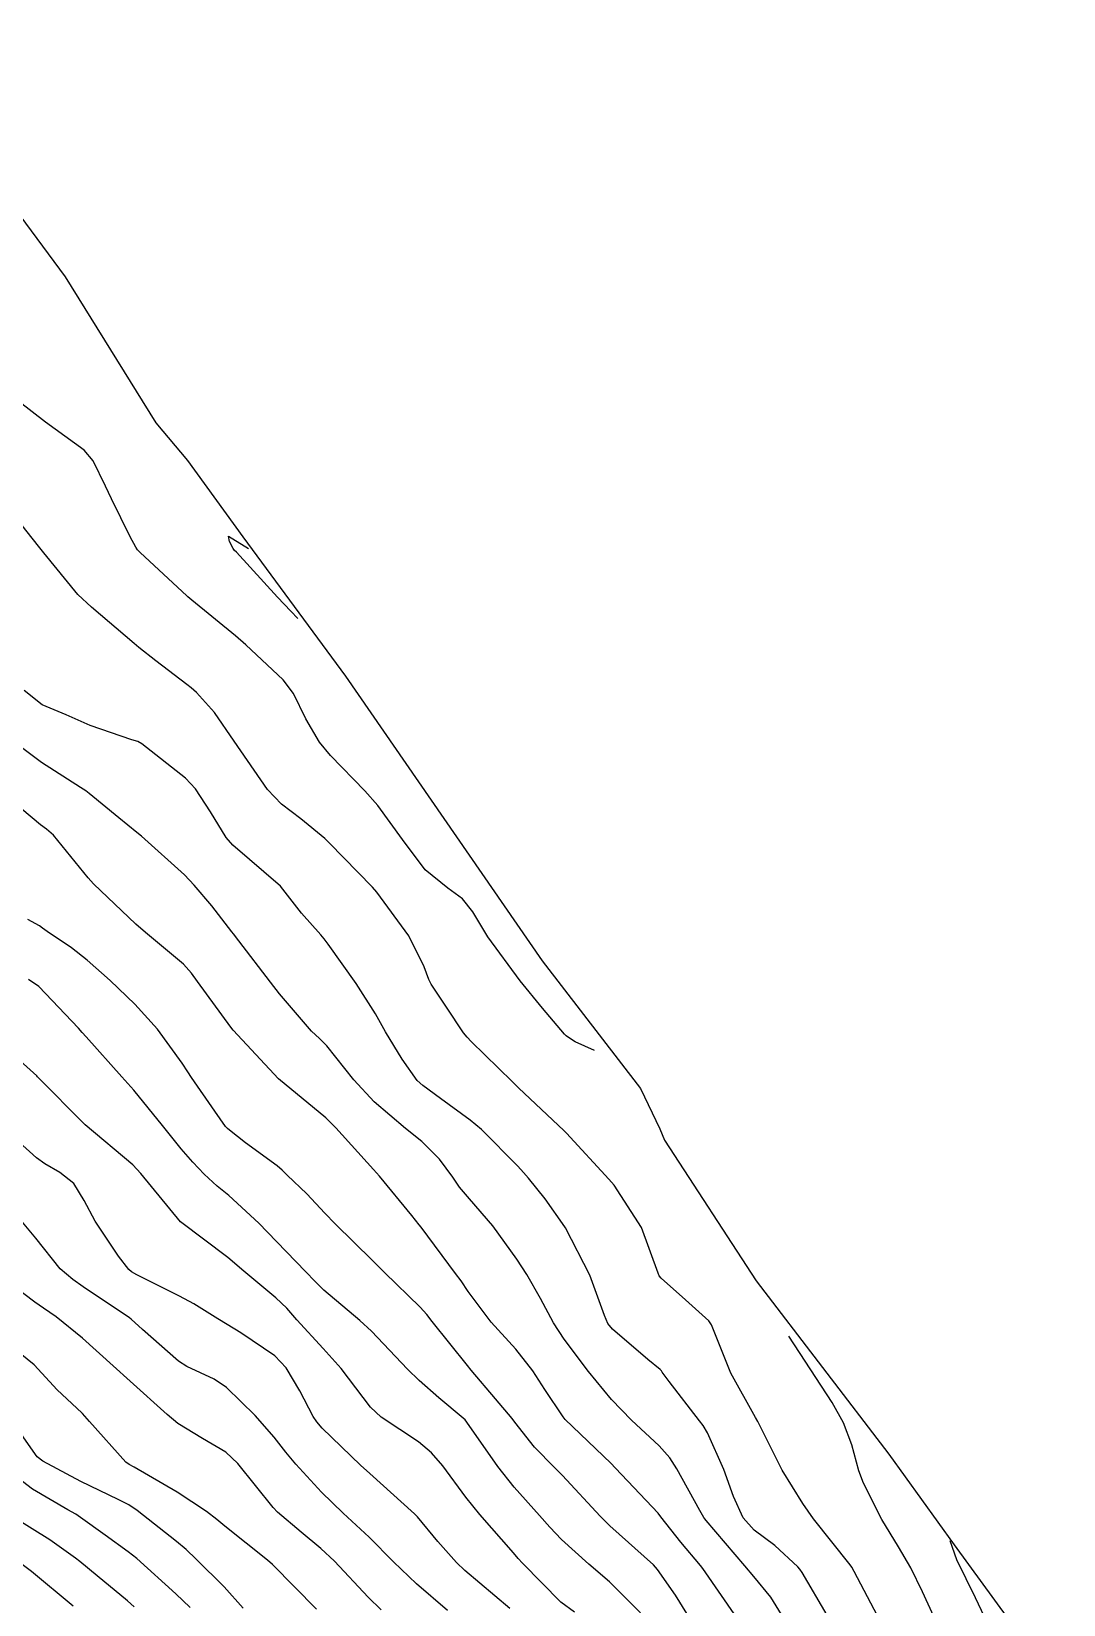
# Model space of a CAD drawing. Header units: metres. Extents: x 307586 to 320046, y 7427249 to 7434250.
# Drawn here: x 318134.6 to 318177.4, y 7431346.7 to 7431412 of the extents above; entities that cross this region are included whole.
import ezdxf

# ---------------------------------------------------------------- set-up
doc = ezdxf.new("R2010")
doc.units = ezdxf.units.M
doc.header["$MEASUREMENT"] = 0
for name, color, linetype in [('Area', 45, 'Continuous'), ('Curvas de Nivel 1m', 11, 'Continuous'), ('Curvas de Nivel 5m', 15, 'Continuous')]:
    doc.layers.add(name, color=color, linetype=linetype)

msp = doc.modelspace()

# ---------------------------------------------------------------- linework, layer by layer
at = {"layer": 'Area'}
msp.add_polyline3d([(318128.419, 7431412.006, 798.978), (318135.965, 7431401.812, 796.888), (318139.734, 7431395.747, 804.068), (318141.042, 7431394.189, 802.648), (318143.351, 7431391.019, 806.198), (318147.609, 7431385.235, 811.888), (318155.782, 7431373.399, 802.818), (318159.873, 7431368.1, 802.199), (318160.672, 7431366.422, 791.019), (318160.872, 7431365.959, 805.578), (318164.678, 7431360.114, 808.958), (318170.184, 7431352.919, 790.208), (318172.898, 7431349.153, 803.988), (318177.447, 7431342.919, 803.649)], dxfattribs=at)
at = {"layer": 'Curvas de Nivel 1m', "flags": 128}
for points, elevation in [([(318157.953, 7431369.68), (318157.157, 7431370.039), (318156.842, 7431370.246), (318156.778, 7431370.297), (318156.717, 7431370.362), (318155.799, 7431371.436), (318154.875, 7431372.576), (318153.529, 7431374.404), (318152.903, 7431375.437), (318152.475, 7431375.983), (318151.86, 7431376.426), (318150.924, 7431377.189), (318149.977, 7431378.45), (318148.957, 7431379.856), (318148.416, 7431380.465), (318146.985, 7431381.937), (318146.532, 7431382.487), (318145.964, 7431383.457), (318145.455, 7431384.503), (318145.019, 7431385.08), (318143.473, 7431386.526), (318143.039, 7431386.903), (318141.229, 7431388.389), (318141.062, 7431388.522), (318141.017, 7431388.56), (318139.081, 7431390.366), (318138.974, 7431390.474), (318138.897, 7431390.583), (318138.665, 7431391.011), (318137.886, 7431392.598), (318137.642, 7431393.126), (318137.129, 7431394.175), (318136.756, 7431394.614), (318135.144, 7431395.772), (318134.042, 7431396.641)], 791), ([(318145.633, 7431387.63), (318145.345, 7431387.928), (318145.059, 7431388.221), (318144.784, 7431388.513), (318143.081, 7431390.373), (318143.004, 7431390.454), (318142.941, 7431390.532), (318142.793, 7431390.828), (318142.75, 7431391.043), (318143.583, 7431390.53)], 792), ([(318167.624, 7431346.229), (318166.581, 7431348.007), (318166.485, 7431348.144), (318166.406, 7431348.243), (318165.458, 7431349.123), (318164.598, 7431349.76), (318164.134, 7431350.275), (318163.732, 7431351.163), (318163.326, 7431352.283), (318162.648, 7431353.8), (318162.468, 7431354.109), (318162.328, 7431354.295), (318161.063, 7431355.928), (318160.775, 7431356.319), (318160.737, 7431356.373), (318160.684, 7431356.426), (318160.168, 7431356.845), (318158.701, 7431358.108), (318158.516, 7431358.342), (318158.371, 7431358.678), (318157.77, 7431360.35), (318156.752, 7431362.314), (318156.725, 7431362.36), (318155.91, 7431363.518), (318155.223, 7431364.383), (318155.01, 7431364.621), (318154.778, 7431364.873), (318153.261, 7431366.405), (318152.799, 7431366.794), (318151.557, 7431367.683), (318150.82, 7431368.223), (318150.589, 7431368.442), (318149.964, 7431369.316), (318149.273, 7431370.456), (318148.854, 7431371.209), (318148.06, 7431372.468), (318146.889, 7431374.104), (318146.729, 7431374.32), (318146.585, 7431374.485), (318145.788, 7431375.383), (318144.913, 7431376.51), (318142.938, 7431378.213), (318142.654, 7431378.534), (318142.005, 7431379.596), (318141.381, 7431380.554), (318140.969, 7431380.986), (318139.146, 7431382.423), (318138.992, 7431382.513), (318138.74, 7431382.583), (318136.999, 7431383.182), (318136.014, 7431383.626), (318135.007, 7431384.035), (318134.262, 7431384.638)], 789), ([(318165.728, 7431346.253), (318165.289, 7431346.978), (318164.579, 7431347.833), (318164.201, 7431348.274), (318162.602, 7431350.162), (318162.542, 7431350.231), (318162.499, 7431350.292), (318162.33, 7431350.571), (318161.375, 7431352.309), (318161.084, 7431352.76), (318160.642, 7431353.261), (318159.502, 7431354.332), (318158.666, 7431355.192), (318157.713, 7431356.35), (318156.693, 7431357.686), (318156.258, 7431358.367), (318155.722, 7431359.384), (318155.15, 7431360.384), (318154.732, 7431361.021), (318153.734, 7431362.4), (318152.764, 7431363.52), (318152.356, 7431364.003), (318152.066, 7431364.421), (318151.517, 7431365.166), (318150.788, 7431365.899), (318150.112, 7431366.447), (318148.809, 7431367.546), (318147.963, 7431368.469), (318146.837, 7431369.874), (318146.53, 7431370.174), (318146.194, 7431370.49), (318144.866, 7431372.042), (318144.495, 7431372.514), (318143.176, 7431374.241), (318142.954, 7431374.529), (318142.894, 7431374.61), (318142.058, 7431375.697), (318141.33, 7431376.554), (318140.919, 7431376.971), (318139.133, 7431378.578), (318138.944, 7431378.737), (318138.193, 7431379.345), (318136.96, 7431380.35), (318136.819, 7431380.46), (318136.598, 7431380.605), (318134.978, 7431381.647), (318133.65, 7431382.643)], 788), ([(318163.759, 7431346.278), (318162.58, 7431347.986), (318162.457, 7431348.167), (318162.365, 7431348.293), (318161.549, 7431349.262), (318160.721, 7431350.318), (318160.605, 7431350.462), (318158.834, 7431352.338), (318158.635, 7431352.539), (318156.738, 7431354.359), (318156.654, 7431354.462), (318155.898, 7431355.604), (318155.401, 7431356.379), (318154.686, 7431357.283), (318153.659, 7431358.4), (318152.715, 7431359.667), (318152.416, 7431360.111), (318152.184, 7431360.418), (318150.752, 7431362.35), (318150.68, 7431362.441), (318150.368, 7431362.833), (318149.02, 7431364.458), (318148.776, 7431364.735), (318147.205, 7431366.476), (318146.799, 7431366.888), (318144.823, 7431368.51), (318142.944, 7431370.529), (318142.845, 7431370.653), (318141.469, 7431372.551), (318141.216, 7431372.895), (318140.88, 7431373.263), (318139.31, 7431374.576), (318138.896, 7431374.923), (318137.144, 7431376.598), (318136.917, 7431376.86), (318135.477, 7431378.622), (318135.19, 7431378.871), (318134.947, 7431379.059), (318133.028, 7431380.649)], 787), ([(318161.795, 7431346.302), (318161.322, 7431347.061), (318160.581, 7431348.127), (318160.409, 7431348.322), (318158.599, 7431349.939), (318158.191, 7431350.344), (318156.628, 7431352.024), (318156.291, 7431352.365), (318155.471, 7431353.207), (318154.651, 7431354.246), (318154.539, 7431354.391), (318153.849, 7431355.21), (318152.833, 7431356.408), (318152.676, 7431356.594), (318151.22, 7431358.432), (318150.991, 7431358.721), (318150.709, 7431359.027), (318149.232, 7431360.455), (318148.73, 7431360.956), (318147.188, 7431362.476), (318146.757, 7431362.932), (318146, 7431363.726), (318145.19, 7431364.504), (318144.978, 7431364.71), (318144.777, 7431364.89), (318143.459, 7431365.85), (318142.791, 7431366.367), (318142.707, 7431366.446), (318142.632, 7431366.532), (318142.179, 7431367.163), (318141.218, 7431368.554), (318141.062, 7431368.793), (318140.829, 7431369.157), (318139.802, 7431370.57), (318138.858, 7431371.605), (318137.829, 7431372.59), (318136.881, 7431373.439), (318136.227, 7431373.95), (318135.216, 7431374.625), (318135.031, 7431374.765), (318134.895, 7431374.866), (318134.415, 7431375.117)], 786), ([(318157.129, 7431346.354), (318156.559, 7431346.763), (318154.974, 7431348.384), (318154.787, 7431348.589), (318154.587, 7431348.822), (318153.196, 7431350.404), (318152.614, 7431351.13), (318151.655, 7431352.425), (318151.181, 7431352.975), (318150.643, 7431353.431), (318149.093, 7431354.456), (318148.657, 7431354.872), (318147.43, 7431356.472), (318146.685, 7431357.309), (318145.598, 7431358.497), (318145.18, 7431358.975), (318144.712, 7431359.405), (318143.383, 7431360.523), (318142.731, 7431361.081), (318140.753, 7431362.56), (318139.107, 7431364.577), (318138.776, 7431364.934), (318136.793, 7431366.6), (318134.822, 7431368.592), (318134.783, 7431368.63), (318132.84, 7431370.375)], 784), ([(318154.435, 7431346.511), (318152.578, 7431348.083), (318152.225, 7431348.415), (318151.453, 7431349.288), (318150.602, 7431350.307), (318150.476, 7431350.441), (318148.628, 7431352.108), (318148.24, 7431352.464), (318146.648, 7431353.996), (318146.42, 7431354.253), (318146.267, 7431354.486), (318145.712, 7431355.543), (318145.148, 7431356.503), (318144.68, 7431356.998), (318143.258, 7431357.961), (318142.699, 7431358.298), (318142.309, 7431358.536), (318141.314, 7431359.156), (318140.712, 7431359.485), (318138.941, 7431360.358), (318138.722, 7431360.485), (318138.607, 7431360.581), (318138.18, 7431361.137), (318137.211, 7431362.595), (318136.761, 7431363.45), (318136.324, 7431364.163), (318135.75, 7431364.615), (318135.124, 7431364.972), (318134.779, 7431365.22), (318133.186, 7431366.646)], 783), ([(318151.849, 7431346.421), (318150.569, 7431347.526), (318149.605, 7431348.45), (318148.593, 7431349.462), (318147.519, 7431350.471), (318146.616, 7431351.335), (318145.555, 7431352.496), (318145.14, 7431353.004), (318144.644, 7431353.617), (318143.859, 7431354.518), (318142.665, 7431355.689), (318142.158, 7431356.027), (318141.022, 7431356.555), (318140.676, 7431356.781), (318139.173, 7431358.098), (318138.702, 7431358.528), (318138.638, 7431358.581), (318136.716, 7431359.871), (318136.279, 7431360.167), (318135.763, 7431360.614), (318134.742, 7431361.888), (318134.121, 7431362.636)], 782), ([(318149.092, 7431346.455), (318148.561, 7431346.982), (318147.155, 7431348.474), (318146.588, 7431349.001), (318145.773, 7431349.671), (318144.787, 7431350.507), (318144.606, 7431350.699), (318143.143, 7431352.525), (318142.638, 7431353.001), (318141.669, 7431353.57), (318140.649, 7431354.187), (318140.197, 7431354.565), (318138.667, 7431355.953), (318137.965, 7431356.587), (318136.69, 7431357.731), (318135.596, 7431358.617), (318135.068, 7431358.986), (318134.709, 7431359.233), (318132.806, 7431360.649)], 781), ([(318172.054, 7431346.178), (318171.589, 7431347.201), (318171.109, 7431348.192), (318170.592, 7431349.071), (318169.901, 7431350.207), (318169.133, 7431351.707), (318168.94, 7431352.217), (318168.644, 7431353.299), (318168.31, 7431354.223), (318167.828, 7431355.066), (318166.033, 7431357.81)], 791), ([(318143.362, 7431346.522), (318142.566, 7431347.399), (318141.41, 7431348.548), (318140.991, 7431348.958), (318140.59, 7431349.291), (318138.959, 7431350.576), (318138.606, 7431350.807), (318138.166, 7431351.028), (318136.621, 7431351.786), (318135.043, 7431352.624), (318134.806, 7431352.799), (318134.637, 7431353.034), (318133.51, 7431354.641)], 779), ([(318141.153, 7431346.551), (318140.561, 7431347.111), (318138.94, 7431348.576), (318138.586, 7431348.864), (318137.632, 7431349.55), (318136.6, 7431350.291), (318136.416, 7431350.417), (318136.08, 7431350.608), (318134.615, 7431351.46), (318133.041, 7431352.646)], 778), ([(318138.826, 7431346.577), (318138.557, 7431346.82), (318137.299, 7431347.865), (318136.581, 7431348.456), (318136.396, 7431348.603), (318135.325, 7431349.354), (318134.595, 7431349.816), (318133.253, 7431350.643)], 777), ([(318174.167, 7431346.154), (318173.782, 7431346.947), (318173.016, 7431348.531), (318172.743, 7431349.31)], 792), ([(318136.304, 7431346.604), (318134.574, 7431348.038), (318133.777, 7431348.638)], 776)]:
    msp.add_lwpolyline(points, dxfattribs=dict(at, elevation=elevation))
at = {"layer": 'Curvas de Nivel 5m', "flags": 128}
for points, elevation in [([(318169.721, 7431346.208), (318168.752, 7431348.047), (318168.653, 7431348.219), (318168.584, 7431348.323), (318167.056, 7431350.235), (318166.612, 7431350.863), (318165.763, 7431352.253), (318165.377, 7431352.995), (318164.75, 7431354.269), (318164.655, 7431354.434), (318163.626, 7431356.281), (318162.904, 7431358.085), (318162.819, 7431358.289), (318162.705, 7431358.453), (318161.735, 7431359.327), (318160.722, 7431360.223), (318160.652, 7431360.321), (318160.608, 7431360.437), (318159.91, 7431362.328), (318158.77, 7431364.092), (318158.558, 7431364.342), (318156.792, 7431366.254), (318156.741, 7431366.309), (318156.69, 7431366.362), (318154.819, 7431368.119), (318154.533, 7431368.393), (318152.839, 7431370.055), (318152.665, 7431370.237), (318152.522, 7431370.415), (318151.806, 7431371.478), (318151.171, 7431372.436), (318151.072, 7431372.634), (318150.88, 7431373.159), (318150.242, 7431374.447), (318148.911, 7431376.264), (318148.735, 7431376.462), (318146.94, 7431378.3), (318146.752, 7431378.483), (318145.757, 7431379.303), (318144.957, 7431379.913), (318144.376, 7431380.516), (318142.993, 7431382.53), (318142.176, 7431383.714), (318141.421, 7431384.554), (318141.2, 7431384.743), (318141.016, 7431384.885), (318139.736, 7431385.863), (318139.031, 7431386.414), (318138.837, 7431386.582), (318137.055, 7431388.092), (318136.486, 7431388.616), (318135.08, 7431390.345), (318134.864, 7431390.632), (318133.917, 7431391.826)], 790), ([(318159.866, 7431346.327), (318158.576, 7431347.611), (318157.727, 7431348.349), (318156.593, 7431349.376), (318156.11, 7431349.879), (318155.677, 7431350.374), (318154.62, 7431351.549), (318153.937, 7431352.397), (318152.651, 7431354.251), (318152.58, 7431354.339), (318152.499, 7431354.412), (318151.486, 7431355.252), (318150.668, 7431355.98), (318150.196, 7431356.445), (318148.696, 7431358.027), (318148.215, 7431358.465), (318146.715, 7431359.727), (318146.34, 7431360.107), (318145.972, 7431360.491), (318144.742, 7431361.755), (318144.018, 7431362.517), (318142.764, 7431363.659), (318142.276, 7431364.046), (318141.737, 7431364.546), (318141.272, 7431365.046), (318140.783, 7431365.595), (318140.011, 7431366.568), (318138.815, 7431368.032), (318138.315, 7431368.585), (318136.839, 7431370.245), (318136.673, 7431370.434), (318136.519, 7431370.605), (318134.869, 7431372.339), (318134.442, 7431372.634)], 785), ([(318146.413, 7431346.482), (318144.58, 7431348.331), (318144.378, 7431348.512), (318142.597, 7431349.927), (318142.269, 7431350.205), (318141.837, 7431350.541), (318140.615, 7431351.339), (318138.833, 7431352.375), (318138.631, 7431352.484), (318138.491, 7431352.581), (318136.976, 7431354.27), (318136.685, 7431354.6), (318136.653, 7431354.634), (318135.635, 7431355.588), (318134.673, 7431356.63), (318132.696, 7431358.215)], 780)]:
    msp.add_lwpolyline(points, dxfattribs=dict(at, elevation=elevation))

doc.saveas('drawing.dxf')
